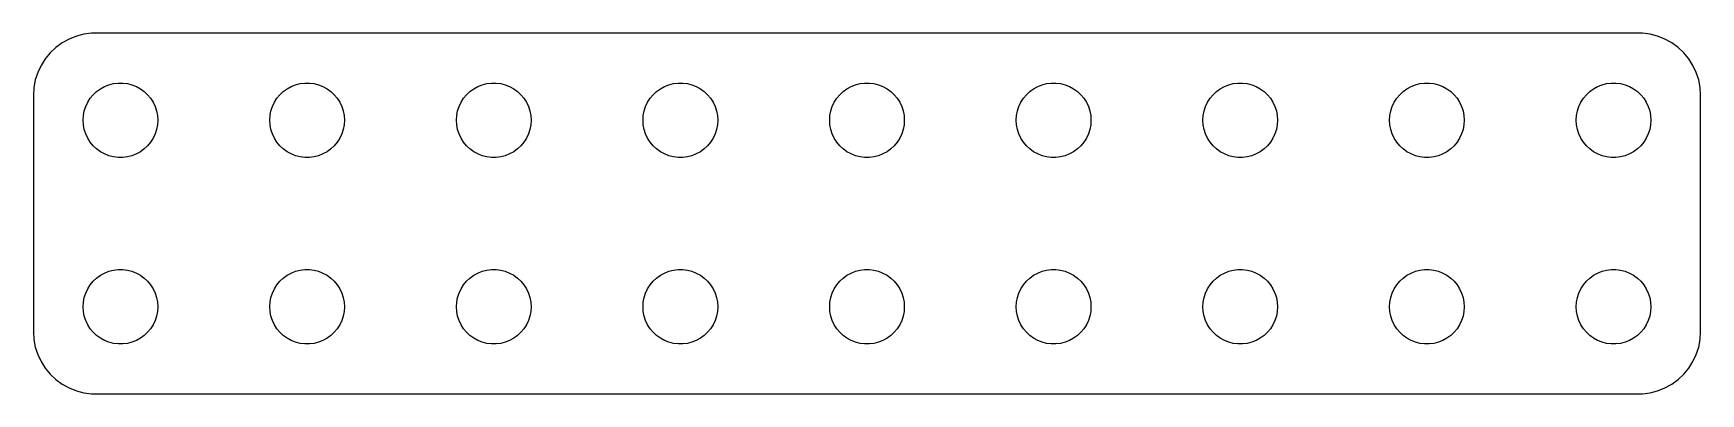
# Model space of a CAD drawing. Header units: metres. Extents: x -67 to 67, y -14 to 14.
import ezdxf

# ---------------------------------------------------------------- set-up
doc = ezdxf.new("R2010")
doc.units = ezdxf.units.M

msp = doc.modelspace()

# ---------------------------------------------------------------- linework, layer by layer
for p, q in [((-64.6791, 13.7216), (-65.1871, 13.3526)), ((-64.1289, 14.0241), (-64.6791, 13.7216)), ((-63.5451, 14.2553), (-64.1289, 14.0241)), ((-62.9369, 14.4114), (-63.5451, 14.2553)), ((-62.3139, 14.4901), (-62.9369, 14.4114)), ((62.3139, 14.4901), (-62.3139, 14.4901)), ((62.9369, 14.4114), (62.3139, 14.4901)), ((63.5451, 14.2553), (62.9369, 14.4114)), ((64.1289, 14.0241), (63.5451, 14.2553)), ((64.6791, 13.7216), (64.1289, 14.0241)), ((65.1871, 13.3526), (64.6791, 13.7216)), ((-66.0451, 12.4389), (-66.3815, 11.9088)), ((-65.6448, 12.9227), (-66.0451, 12.4389)), ((-65.1871, 13.3526), (-65.6448, 12.9227)), ((65.6448, 12.9227), (65.1871, 13.3526)), ((66.0451, 12.4389), (65.6448, 12.9227)), ((66.3815, 11.9088), (66.0451, 12.4389)), ((-66.8429, 10.7434), (-66.9606, 10.1267)), ((-66.6489, 11.3406), (-66.8429, 10.7434)), ((-66.3815, 11.9088), (-66.6489, 11.3406)), ((66.6489, 11.3406), (66.3815, 11.9088)), ((66.8429, 10.7434), (66.6489, 11.3406)), ((66.9606, 10.1267), (66.8429, 10.7434)), ((-66.9606, 10.1267), (-67, 9.5)), ((-67, 9.5), (-67, -9.5)), ((-62.427, 9.26335), (-62.1869, 9.55363)), ((-62.1869, 9.55363), (-61.9123, 9.81154)), ((-61.9123, 9.81154), (-61.6075, 10.033)), ((-61.6075, 10.033), (-61.2773, 10.2145)), ((-61.2773, 10.2145), (-60.927, 10.3532)), ((-60.927, 10.3532), (-60.5621, 10.4469)), ((-60.5621, 10.4469), (-60.1884, 10.4941)), ((-60.1884, 10.4941), (-59.8116, 10.4941)), ((-59.8116, 10.4941), (-59.4379, 10.4469)), ((-59.4379, 10.4469), (-59.0729, 10.3532)), ((-59.0729, 10.3532), (-58.7227, 10.2145)), ((-58.7227, 10.2145), (-58.3925, 10.033)), ((-58.3925, 10.033), (-58.0877, 9.81154)), ((-58.0877, 9.81154), (-57.8131, 9.55363)), ((-57.8131, 9.55363), (-57.5729, 9.26335)), ((-47.427, 9.26335), (-47.1869, 9.55363)), ((-47.1869, 9.55363), (-46.9123, 9.81154)), ((-46.9123, 9.81154), (-46.6075, 10.033)), ((-46.6075, 10.033), (-46.2773, 10.2145)), ((-46.2773, 10.2145), (-45.927, 10.3532)), ((-45.927, 10.3532), (-45.5621, 10.4469)), ((-45.5621, 10.4469), (-45.1884, 10.4941)), ((-45.1884, 10.4941), (-44.8116, 10.4941)), ((-44.8116, 10.4941), (-44.4379, 10.4469)), ((-44.4379, 10.4469), (-44.0729, 10.3532)), ((-44.0729, 10.3532), (-43.7227, 10.2145)), ((-43.7227, 10.2145), (-43.3925, 10.033)), ((-43.3925, 10.033), (-43.0877, 9.81154)), ((-43.0877, 9.81154), (-42.8131, 9.55363)), ((-42.8131, 9.55363), (-42.5729, 9.26335)), ((-32.427, 9.26335), (-32.1869, 9.55363)), ((-32.1869, 9.55363), (-31.9123, 9.81154)), ((-31.9123, 9.81154), (-31.6075, 10.033)), ((-31.6075, 10.033), (-31.2773, 10.2145)), ((-31.2773, 10.2145), (-30.927, 10.3532)), ((-30.927, 10.3532), (-30.5621, 10.4469)), ((-30.5621, 10.4469), (-30.1884, 10.4941)), ((-30.1884, 10.4941), (-29.8116, 10.4941)), ((-29.8116, 10.4941), (-29.4379, 10.4469)), ((-29.4379, 10.4469), (-29.0729, 10.3532)), ((-29.0729, 10.3532), (-28.7227, 10.2145)), ((-28.7227, 10.2145), (-28.3925, 10.033)), ((-28.3925, 10.033), (-28.0877, 9.81154)), ((-28.0877, 9.81154), (-27.8131, 9.55363)), ((-27.8131, 9.55363), (-27.5729, 9.26335)), ((-17.427, 9.26335), (-17.1869, 9.55363)), ((-17.1869, 9.55363), (-16.9123, 9.81154)), ((-16.9123, 9.81154), (-16.6075, 10.033)), ((-16.6075, 10.033), (-16.2773, 10.2145)), ((-16.2773, 10.2145), (-15.927, 10.3532)), ((-15.927, 10.3532), (-15.5621, 10.4469)), ((-15.5621, 10.4469), (-15.1884, 10.4941)), ((-15.1884, 10.4941), (-14.8116, 10.4941)), ((-14.8116, 10.4941), (-14.4379, 10.4469)), ((-14.4379, 10.4469), (-14.0729, 10.3532)), ((-14.0729, 10.3532), (-13.7227, 10.2145)), ((-13.7227, 10.2145), (-13.3925, 10.033)), ((-13.3925, 10.033), (-13.0877, 9.81154)), ((-13.0877, 9.81154), (-12.8131, 9.55363)), ((-12.8131, 9.55363), (-12.5729, 9.26335)), ((-2.42705, 9.26335), (-2.1869, 9.55363)), ((-2.1869, 9.55363), (-1.91226, 9.81154)), ((-1.91226, 9.81154), (-1.60747, 10.033)), ((-1.60747, 10.033), (-1.27733, 10.2145)), ((-1.27733, 10.2145), (-0.92705, 10.3532)), ((-0.92705, 10.3532), (-0.56213, 10.4469)), ((-0.56213, 10.4469), (-0.18837, 10.4941)), ((-0.18837, 10.4941), (0.18837, 10.4941)), ((0.18837, 10.4941), (0.56213, 10.4469)), ((0.56213, 10.4469), (0.92705, 10.3532)), ((0.92705, 10.3532), (1.27733, 10.2145)), ((1.27733, 10.2145), (1.60747, 10.033)), ((1.60747, 10.033), (1.91226, 9.81154)), ((1.91226, 9.81154), (2.1869, 9.55363)), ((2.1869, 9.55363), (2.42705, 9.26335)), ((12.5729, 9.26335), (12.8131, 9.55363)), ((12.8131, 9.55363), (13.0877, 9.81154)), ((13.0877, 9.81154), (13.3925, 10.033)), ((13.3925, 10.033), (13.7227, 10.2145)), ((13.7227, 10.2145), (14.0729, 10.3532)), ((14.0729, 10.3532), (14.4379, 10.4469)), ((14.4379, 10.4469), (14.8116, 10.4941)), ((14.8116, 10.4941), (15.1884, 10.4941)), ((15.1884, 10.4941), (15.5621, 10.4469)), ((15.5621, 10.4469), (15.927, 10.3532)), ((15.927, 10.3532), (16.2773, 10.2145)), ((16.2773, 10.2145), (16.6075, 10.033)), ((16.6075, 10.033), (16.9123, 9.81154)), ((16.9123, 9.81154), (17.1869, 9.55363)), ((17.1869, 9.55363), (17.427, 9.26335)), ((27.5729, 9.26335), (27.8131, 9.55363)), ((27.8131, 9.55363), (28.0877, 9.81154)), ((28.0877, 9.81154), (28.3925, 10.033)), ((28.3925, 10.033), (28.7227, 10.2145)), ((28.7227, 10.2145), (29.0729, 10.3532)), ((29.0729, 10.3532), (29.4379, 10.4469)), ((29.4379, 10.4469), (29.8116, 10.4941)), ((29.8116, 10.4941), (30.1884, 10.4941)), ((30.1884, 10.4941), (30.5621, 10.4469)), ((30.5621, 10.4469), (30.927, 10.3532)), ((30.927, 10.3532), (31.2773, 10.2145)), ((31.2773, 10.2145), (31.6075, 10.033)), ((31.6075, 10.033), (31.9123, 9.81154)), ((31.9123, 9.81154), (32.1869, 9.55363)), ((32.1869, 9.55363), (32.427, 9.26335)), ((42.5729, 9.26335), (42.8131, 9.55363)), ((42.8131, 9.55363), (43.0877, 9.81154)), ((43.0877, 9.81154), (43.3925, 10.033)), ((43.3925, 10.033), (43.7227, 10.2145)), ((43.7227, 10.2145), (44.0729, 10.3532)), ((44.0729, 10.3532), (44.4379, 10.4469)), ((44.4379, 10.4469), (44.8116, 10.4941)), ((44.8116, 10.4941), (45.1884, 10.4941)), ((45.1884, 10.4941), (45.5621, 10.4469)), ((45.5621, 10.4469), (45.927, 10.3532)), ((45.927, 10.3532), (46.2773, 10.2145)), ((46.2773, 10.2145), (46.6075, 10.033)), ((46.6075, 10.033), (46.9123, 9.81154)), ((46.9123, 9.81154), (47.1869, 9.55363)), ((47.1869, 9.55363), (47.427, 9.26335)), ((57.5729, 9.26335), (57.8131, 9.55363)), ((57.8131, 9.55363), (58.0877, 9.81154)), ((58.0877, 9.81154), (58.3925, 10.033)), ((58.3925, 10.033), (58.7227, 10.2145)), ((58.7227, 10.2145), (59.0729, 10.3532)), ((59.0729, 10.3532), (59.4379, 10.4469)), ((59.4379, 10.4469), (59.8116, 10.4941)), ((59.8116, 10.4941), (60.1884, 10.4941)), ((60.1884, 10.4941), (60.5621, 10.4469)), ((60.5621, 10.4469), (60.927, 10.3532)), ((60.927, 10.3532), (61.2773, 10.2145)), ((61.2773, 10.2145), (61.6075, 10.033)), ((61.6075, 10.033), (61.9123, 9.81154)), ((61.9123, 9.81154), (62.1869, 9.55363)), ((62.1869, 9.55363), (62.427, 9.26335)), ((67, 9.5), (66.9606, 10.1267)), ((67, -9.5), (67, 9.5)), ((-62.9763, 7.87599), (-62.9057, 8.24606)), ((-62.9057, 8.24606), (-62.7893, 8.60437)), ((-62.7893, 8.60437), (-62.6289, 8.94525)), ((-62.6289, 8.94525), (-62.427, 9.26335)), ((-57.5729, 9.26335), (-57.3711, 8.94525)), ((-57.3711, 8.94525), (-57.2107, 8.60437)), ((-57.2107, 8.60437), (-57.0942, 8.24606)), ((-57.0942, 8.24606), (-57.0237, 7.87599)), ((-47.9763, 7.87599), (-47.9057, 8.24606)), ((-47.9057, 8.24606), (-47.7893, 8.60437)), ((-47.7893, 8.60437), (-47.6289, 8.94525)), ((-47.6289, 8.94525), (-47.427, 9.26335)), ((-42.5729, 9.26335), (-42.3711, 8.94525)), ((-42.3711, 8.94525), (-42.2107, 8.60437)), ((-42.2107, 8.60437), (-42.0942, 8.24606)), ((-42.0942, 8.24606), (-42.0237, 7.87599)), ((-32.9763, 7.87599), (-32.9057, 8.24606)), ((-32.9057, 8.24606), (-32.7893, 8.60437)), ((-32.7893, 8.60437), (-32.6289, 8.94525)), ((-32.6289, 8.94525), (-32.427, 9.26335)), ((-27.5729, 9.26335), (-27.3711, 8.94525)), ((-27.3711, 8.94525), (-27.2107, 8.60437)), ((-27.2107, 8.60437), (-27.0942, 8.24606)), ((-27.0942, 8.24606), (-27.0237, 7.87599)), ((-17.9763, 7.87599), (-17.9057, 8.24606)), ((-17.9057, 8.24606), (-17.7893, 8.60437)), ((-17.7893, 8.60437), (-17.6289, 8.94525)), ((-17.6289, 8.94525), (-17.427, 9.26335)), ((-12.5729, 9.26335), (-12.3711, 8.94525)), ((-12.3711, 8.94525), (-12.2107, 8.60437)), ((-12.2107, 8.60437), (-12.0942, 8.24606)), ((-12.0942, 8.24606), (-12.0237, 7.87599)), ((-2.97633, 7.87599), (-2.90575, 8.24606)), ((-2.90575, 8.24606), (-2.78932, 8.60437)), ((-2.78932, 8.60437), (-2.62891, 8.94525)), ((-2.62891, 8.94525), (-2.42705, 9.26335)), ((2.42705, 9.26335), (2.62891, 8.94525)), ((2.62891, 8.94525), (2.78932, 8.60437)), ((2.78932, 8.60437), (2.90575, 8.24606)), ((2.90575, 8.24606), (2.97633, 7.87599)), ((12.0237, 7.87599), (12.0942, 8.24606)), ((12.0942, 8.24606), (12.2107, 8.60437)), ((12.2107, 8.60437), (12.3711, 8.94525)), ((12.3711, 8.94525), (12.5729, 9.26335)), ((17.427, 9.26335), (17.6289, 8.94525)), ((17.6289, 8.94525), (17.7893, 8.60437)), ((17.7893, 8.60437), (17.9057, 8.24606)), ((17.9057, 8.24606), (17.9763, 7.87599)), ((27.0237, 7.87599), (27.0942, 8.24606)), ((27.0942, 8.24606), (27.2107, 8.60437)), ((27.2107, 8.60437), (27.3711, 8.94525)), ((27.3711, 8.94525), (27.5729, 9.26335)), ((32.427, 9.26335), (32.6289, 8.94525)), ((32.6289, 8.94525), (32.7893, 8.60437)), ((32.7893, 8.60437), (32.9057, 8.24606)), ((32.9057, 8.24606), (32.9763, 7.87599)), ((42.0237, 7.87599), (42.0942, 8.24606)), ((42.0942, 8.24606), (42.2107, 8.60437)), ((42.2107, 8.60437), (42.3711, 8.94525)), ((42.3711, 8.94525), (42.5729, 9.26335)), ((47.427, 9.26335), (47.6289, 8.94525)), ((47.6289, 8.94525), (47.7893, 8.60437)), ((47.7893, 8.60437), (47.9057, 8.24606)), ((47.9057, 8.24606), (47.9763, 7.87599)), ((57.0237, 7.87599), (57.0942, 8.24606)), ((57.0942, 8.24606), (57.2107, 8.60437)), ((57.2107, 8.60437), (57.3711, 8.94525)), ((57.3711, 8.94525), (57.5729, 9.26335)), ((62.427, 9.26335), (62.6289, 8.94525)), ((62.6289, 8.94525), (62.7893, 8.60437)), ((62.7893, 8.60437), (62.9057, 8.24606)), ((62.9057, 8.24606), (62.9763, 7.87599)), ((-63, 7.5), (-62.9763, 7.87599)), ((-62.9763, 7.12399), (-63, 7.5)), ((-62.9057, 6.75392), (-62.9763, 7.12399)), ((-62.7893, 6.39561), (-62.9057, 6.75392)), ((-57.0942, 6.75392), (-57.2107, 6.39561)), ((-57.0237, 7.12399), (-57.0942, 6.75392)), ((-57.0237, 7.87599), (-57, 7.5)), ((-57, 7.5), (-57.0237, 7.12399)), ((-48, 7.5), (-47.9763, 7.87599)), ((-47.9763, 7.12399), (-48, 7.5)), ((-47.9057, 6.75392), (-47.9763, 7.12399)), ((-47.7893, 6.39561), (-47.9057, 6.75392)), ((-42.0942, 6.75392), (-42.2107, 6.39561)), ((-42.0237, 7.12399), (-42.0942, 6.75392)), ((-42.0237, 7.87599), (-42, 7.5)), ((-42, 7.5), (-42.0237, 7.12399)), ((-33, 7.5), (-32.9763, 7.87599)), ((-32.9763, 7.12399), (-33, 7.5)), ((-32.9057, 6.75392), (-32.9763, 7.12399)), ((-32.7893, 6.39561), (-32.9057, 6.75392)), ((-27.0942, 6.75392), (-27.2107, 6.39561)), ((-27.0237, 7.12399), (-27.0942, 6.75392)), ((-27.0237, 7.87599), (-27, 7.5)), ((-27, 7.5), (-27.0237, 7.12399)), ((-18, 7.5), (-17.9763, 7.87599)), ((-17.9763, 7.12399), (-18, 7.5)), ((-17.9057, 6.75392), (-17.9763, 7.12399)), ((-17.7893, 6.39561), (-17.9057, 6.75392)), ((-12.0942, 6.75392), (-12.2107, 6.39561)), ((-12.0237, 7.12399), (-12.0942, 6.75392)), ((-12.0237, 7.87599), (-12, 7.5)), ((-12, 7.5), (-12.0237, 7.12399)), ((-3, 7.5), (-2.97633, 7.87599)), ((-2.97633, 7.12399), (-3, 7.5)), ((-2.90575, 6.75392), (-2.97633, 7.12399)), ((-2.78932, 6.39561), (-2.90575, 6.75392)), ((2.90575, 6.75392), (2.78932, 6.39561)), ((2.97633, 7.12399), (2.90575, 6.75392)), ((2.97633, 7.87599), (3, 7.5)), ((3, 7.5), (2.97633, 7.12399)), ((12, 7.5), (12.0237, 7.87599)), ((12.0237, 7.12399), (12, 7.5)), ((12.0942, 6.75392), (12.0237, 7.12399)), ((12.2107, 6.39561), (12.0942, 6.75392)), ((17.9057, 6.75392), (17.7893, 6.39561)), ((17.9763, 7.12399), (17.9057, 6.75392)), ((17.9763, 7.87599), (18, 7.5)), ((18, 7.5), (17.9763, 7.12399)), ((27, 7.5), (27.0237, 7.87599)), ((27.0237, 7.12399), (27, 7.5)), ((27.0942, 6.75392), (27.0237, 7.12399)), ((27.2107, 6.39561), (27.0942, 6.75392)), ((32.9057, 6.75392), (32.7893, 6.39561)), ((32.9763, 7.12399), (32.9057, 6.75392)), ((32.9763, 7.87599), (33, 7.5)), ((33, 7.5), (32.9763, 7.12399)), ((42, 7.5), (42.0237, 7.87599)), ((42.0237, 7.12399), (42, 7.5)), ((42.0942, 6.75392), (42.0237, 7.12399)), ((42.2107, 6.39561), (42.0942, 6.75392)), ((47.9057, 6.75392), (47.7893, 6.39561)), ((47.9763, 7.12399), (47.9057, 6.75392)), ((47.9763, 7.87599), (48, 7.5)), ((48, 7.5), (47.9763, 7.12399)), ((57, 7.5), (57.0237, 7.87599)), ((57.0237, 7.12399), (57, 7.5)), ((57.0942, 6.75392), (57.0237, 7.12399)), ((57.2107, 6.39561), (57.0942, 6.75392)), ((62.9057, 6.75392), (62.7893, 6.39561)), ((62.9763, 7.12399), (62.9057, 6.75392)), ((62.9763, 7.87599), (63, 7.5)), ((63, 7.5), (62.9763, 7.12399)), ((-62.6289, 6.05473), (-62.7893, 6.39561)), ((-62.427, 5.73663), (-62.6289, 6.05473)), ((-62.1869, 5.44635), (-62.427, 5.73663)), ((-61.9123, 5.18845), (-62.1869, 5.44635)), ((-57.8131, 5.44635), (-58.0877, 5.18845)), ((-57.5729, 5.73663), (-57.8131, 5.44635)), ((-57.3711, 6.05473), (-57.5729, 5.73663)), ((-57.2107, 6.39561), (-57.3711, 6.05473)), ((-47.6289, 6.05473), (-47.7893, 6.39561)), ((-47.427, 5.73663), (-47.6289, 6.05473)), ((-47.1869, 5.44635), (-47.427, 5.73663)), ((-46.9123, 5.18845), (-47.1869, 5.44635)), ((-42.8131, 5.44635), (-43.0877, 5.18845)), ((-42.5729, 5.73663), (-42.8131, 5.44635)), ((-42.3711, 6.05473), (-42.5729, 5.73663)), ((-42.2107, 6.39561), (-42.3711, 6.05473)), ((-32.6289, 6.05473), (-32.7893, 6.39561)), ((-32.427, 5.73663), (-32.6289, 6.05473)), ((-32.1869, 5.44635), (-32.427, 5.73663)), ((-31.9123, 5.18845), (-32.1869, 5.44635)), ((-27.8131, 5.44635), (-28.0877, 5.18845)), ((-27.5729, 5.73663), (-27.8131, 5.44635)), ((-27.3711, 6.05473), (-27.5729, 5.73663)), ((-27.2107, 6.39561), (-27.3711, 6.05473)), ((-17.6289, 6.05473), (-17.7893, 6.39561)), ((-17.427, 5.73663), (-17.6289, 6.05473)), ((-17.1869, 5.44635), (-17.427, 5.73663)), ((-16.9123, 5.18845), (-17.1869, 5.44635)), ((-12.8131, 5.44635), (-13.0877, 5.18845)), ((-12.5729, 5.73663), (-12.8131, 5.44635)), ((-12.3711, 6.05473), (-12.5729, 5.73663)), ((-12.2107, 6.39561), (-12.3711, 6.05473)), ((-2.62891, 6.05473), (-2.78932, 6.39561)), ((-2.42705, 5.73663), (-2.62891, 6.05473)), ((-2.1869, 5.44635), (-2.42705, 5.73663)), ((-1.91226, 5.18845), (-2.1869, 5.44635)), ((2.1869, 5.44635), (1.91226, 5.18845)), ((2.42705, 5.73663), (2.1869, 5.44635)), ((2.62891, 6.05473), (2.42705, 5.73663)), ((2.78932, 6.39561), (2.62891, 6.05473)), ((12.3711, 6.05473), (12.2107, 6.39561)), ((12.5729, 5.73663), (12.3711, 6.05473)), ((12.8131, 5.44635), (12.5729, 5.73663)), ((13.0877, 5.18845), (12.8131, 5.44635)), ((17.1869, 5.44635), (16.9123, 5.18845)), ((17.427, 5.73663), (17.1869, 5.44635)), ((17.6289, 6.05473), (17.427, 5.73663)), ((17.7893, 6.39561), (17.6289, 6.05473)), ((27.3711, 6.05473), (27.2107, 6.39561)), ((27.5729, 5.73663), (27.3711, 6.05473)), ((27.8131, 5.44635), (27.5729, 5.73663)), ((28.0877, 5.18845), (27.8131, 5.44635)), ((32.1869, 5.44635), (31.9123, 5.18845)), ((32.427, 5.73663), (32.1869, 5.44635)), ((32.6289, 6.05473), (32.427, 5.73663)), ((32.7893, 6.39561), (32.6289, 6.05473)), ((42.3711, 6.05473), (42.2107, 6.39561)), ((42.5729, 5.73663), (42.3711, 6.05473)), ((42.8131, 5.44635), (42.5729, 5.73663)), ((43.0877, 5.18845), (42.8131, 5.44635)), ((47.1869, 5.44635), (46.9123, 5.18845)), ((47.427, 5.73663), (47.1869, 5.44635)), ((47.6289, 6.05473), (47.427, 5.73663)), ((47.7893, 6.39561), (47.6289, 6.05473)), ((57.3711, 6.05473), (57.2107, 6.39561)), ((57.5729, 5.73663), (57.3711, 6.05473)), ((57.8131, 5.44635), (57.5729, 5.73663)), ((58.0877, 5.18845), (57.8131, 5.44635)), ((62.1869, 5.44635), (61.9123, 5.18845)), ((62.427, 5.73663), (62.1869, 5.44635)), ((62.6289, 6.05473), (62.427, 5.73663)), ((62.7893, 6.39561), (62.6289, 6.05473)), ((-61.6075, 4.96701), (-61.9123, 5.18845)), ((-61.2773, 4.78551), (-61.6075, 4.96701)), ((-60.927, 4.64682), (-61.2773, 4.78551)), ((-60.5621, 4.55313), (-60.927, 4.64682)), ((-60.1884, 4.50591), (-60.5621, 4.55313)), ((-59.8116, 4.50591), (-60.1884, 4.50591)), ((-59.4379, 4.55313), (-59.8116, 4.50591)), ((-59.0729, 4.64682), (-59.4379, 4.55313)), ((-58.7227, 4.78551), (-59.0729, 4.64682)), ((-58.3925, 4.96701), (-58.7227, 4.78551)), ((-58.0877, 5.18845), (-58.3925, 4.96701)), ((-46.6075, 4.96701), (-46.9123, 5.18845)), ((-46.2773, 4.78551), (-46.6075, 4.96701)), ((-45.927, 4.64682), (-46.2773, 4.78551)), ((-45.5621, 4.55313), (-45.927, 4.64682)), ((-45.1884, 4.50591), (-45.5621, 4.55313)), ((-44.8116, 4.50591), (-45.1884, 4.50591)), ((-44.4379, 4.55313), (-44.8116, 4.50591)), ((-44.0729, 4.64682), (-44.4379, 4.55313)), ((-43.7227, 4.78551), (-44.0729, 4.64682)), ((-43.3925, 4.96701), (-43.7227, 4.78551)), ((-43.0877, 5.18845), (-43.3925, 4.96701)), ((-31.6075, 4.96701), (-31.9123, 5.18845)), ((-31.2773, 4.78551), (-31.6075, 4.96701)), ((-30.927, 4.64682), (-31.2773, 4.78551)), ((-30.5621, 4.55313), (-30.927, 4.64682)), ((-30.1884, 4.50591), (-30.5621, 4.55313)), ((-29.8116, 4.50591), (-30.1884, 4.50591)), ((-29.4379, 4.55313), (-29.8116, 4.50591)), ((-29.0729, 4.64682), (-29.4379, 4.55313)), ((-28.7227, 4.78551), (-29.0729, 4.64682)), ((-28.3925, 4.96701), (-28.7227, 4.78551)), ((-28.0877, 5.18845), (-28.3925, 4.96701)), ((-16.6075, 4.96701), (-16.9123, 5.18845)), ((-16.2773, 4.78551), (-16.6075, 4.96701)), ((-15.927, 4.64682), (-16.2773, 4.78551)), ((-15.5621, 4.55313), (-15.927, 4.64682)), ((-15.1884, 4.50591), (-15.5621, 4.55313)), ((-14.8116, 4.50591), (-15.1884, 4.50591)), ((-14.4379, 4.55313), (-14.8116, 4.50591)), ((-14.0729, 4.64682), (-14.4379, 4.55313)), ((-13.7227, 4.78551), (-14.0729, 4.64682)), ((-13.3925, 4.96701), (-13.7227, 4.78551)), ((-13.0877, 5.18845), (-13.3925, 4.96701)), ((-1.60747, 4.96701), (-1.91226, 5.18845)), ((-1.27733, 4.78551), (-1.60747, 4.96701)), ((-0.92705, 4.64682), (-1.27733, 4.78551)), ((-0.56213, 4.55313), (-0.92705, 4.64682)), ((-0.18837, 4.50591), (-0.56213, 4.55313)), ((0.18837, 4.50591), (-0.18837, 4.50591)), ((0.56213, 4.55313), (0.18837, 4.50591)), ((0.92705, 4.64682), (0.56213, 4.55313)), ((1.27733, 4.78551), (0.92705, 4.64682)), ((1.60747, 4.96701), (1.27733, 4.78551)), ((1.91226, 5.18845), (1.60747, 4.96701)), ((13.3925, 4.96701), (13.0877, 5.18845)), ((13.7227, 4.78551), (13.3925, 4.96701)), ((14.0729, 4.64682), (13.7227, 4.78551)), ((14.4379, 4.55313), (14.0729, 4.64682)), ((14.8116, 4.50591), (14.4379, 4.55313)), ((15.1884, 4.50591), (14.8116, 4.50591)), ((15.5621, 4.55313), (15.1884, 4.50591)), ((15.927, 4.64682), (15.5621, 4.55313)), ((16.2773, 4.78551), (15.927, 4.64682)), ((16.6075, 4.96701), (16.2773, 4.78551)), ((16.9123, 5.18845), (16.6075, 4.96701)), ((28.3925, 4.96701), (28.0877, 5.18845)), ((28.7227, 4.78551), (28.3925, 4.96701)), ((29.0729, 4.64682), (28.7227, 4.78551)), ((29.4379, 4.55313), (29.0729, 4.64682)), ((29.8116, 4.50591), (29.4379, 4.55313)), ((30.1884, 4.50591), (29.8116, 4.50591)), ((30.5621, 4.55313), (30.1884, 4.50591)), ((30.927, 4.64682), (30.5621, 4.55313)), ((31.2773, 4.78551), (30.927, 4.64682)), ((31.6075, 4.96701), (31.2773, 4.78551)), ((31.9123, 5.18845), (31.6075, 4.96701)), ((43.3925, 4.96701), (43.0877, 5.18845)), ((43.7227, 4.78551), (43.3925, 4.96701)), ((44.0729, 4.64682), (43.7227, 4.78551)), ((44.4379, 4.55313), (44.0729, 4.64682)), ((44.8116, 4.50591), (44.4379, 4.55313)), ((45.1884, 4.50591), (44.8116, 4.50591)), ((45.5621, 4.55313), (45.1884, 4.50591)), ((45.927, 4.64682), (45.5621, 4.55313)), ((46.2773, 4.78551), (45.927, 4.64682)), ((46.6075, 4.96701), (46.2773, 4.78551)), ((46.9123, 5.18845), (46.6075, 4.96701)), ((58.3925, 4.96701), (58.0877, 5.18845)), ((58.7227, 4.78551), (58.3925, 4.96701)), ((59.0729, 4.64682), (58.7227, 4.78551)), ((59.4379, 4.55313), (59.0729, 4.64682)), ((59.8116, 4.50591), (59.4379, 4.55313)), ((60.1884, 4.50591), (59.8116, 4.50591)), ((60.5621, 4.55313), (60.1884, 4.50591)), ((60.927, 4.64682), (60.5621, 4.55313)), ((61.2773, 4.78551), (60.927, 4.64682)), ((61.6075, 4.96701), (61.2773, 4.78551)), ((61.9123, 5.18845), (61.6075, 4.96701)), ((-62.1869, -5.44635), (-61.9123, -5.18845)), ((-61.9123, -5.18845), (-61.6075, -4.96701)), ((-61.6075, -4.96701), (-61.2773, -4.78551)), ((-61.2773, -4.78551), (-60.927, -4.64682)), ((-60.927, -4.64682), (-60.5621, -4.55313)), ((-60.5621, -4.55313), (-60.1884, -4.50591)), ((-60.1884, -4.50591), (-59.8116, -4.50591)), ((-59.8116, -4.50591), (-59.4379, -4.55313)), ((-59.4379, -4.55313), (-59.0729, -4.64682)), ((-59.0729, -4.64682), (-58.7227, -4.78551)), ((-58.7227, -4.78551), (-58.3925, -4.96701)), ((-58.3925, -4.96701), (-58.0877, -5.18845)), ((-58.0877, -5.18845), (-57.8131, -5.44635)), ((-47.1869, -5.44635), (-46.9123, -5.18845)), ((-46.9123, -5.18845), (-46.6075, -4.96701)), ((-46.6075, -4.96701), (-46.2773, -4.78551)), ((-46.2773, -4.78551), (-45.927, -4.64682)), ((-45.927, -4.64682), (-45.5621, -4.55313)), ((-45.5621, -4.55313), (-45.1884, -4.50591)), ((-45.1884, -4.50591), (-44.8116, -4.50591)), ((-44.8116, -4.50591), (-44.4379, -4.55313)), ((-44.4379, -4.55313), (-44.0729, -4.64682)), ((-44.0729, -4.64682), (-43.7227, -4.78551)), ((-43.7227, -4.78551), (-43.3925, -4.96701)), ((-43.3925, -4.96701), (-43.0877, -5.18845)), ((-43.0877, -5.18845), (-42.8131, -5.44635)), ((-32.1869, -5.44635), (-31.9123, -5.18845)), ((-31.9123, -5.18845), (-31.6075, -4.96701)), ((-31.6075, -4.96701), (-31.2773, -4.78551)), ((-31.2773, -4.78551), (-30.927, -4.64682)), ((-30.927, -4.64682), (-30.5621, -4.55313)), ((-30.5621, -4.55313), (-30.1884, -4.50591)), ((-30.1884, -4.50591), (-29.8116, -4.50591)), ((-29.8116, -4.50591), (-29.4379, -4.55313)), ((-29.4379, -4.55313), (-29.0729, -4.64682)), ((-29.0729, -4.64682), (-28.7227, -4.78551)), ((-28.7227, -4.78551), (-28.3925, -4.96701)), ((-28.3925, -4.96701), (-28.0877, -5.18845)), ((-28.0877, -5.18845), (-27.8131, -5.44635)), ((-17.1869, -5.44635), (-16.9123, -5.18845)), ((-16.9123, -5.18845), (-16.6075, -4.96701)), ((-16.6075, -4.96701), (-16.2773, -4.78551)), ((-16.2773, -4.78551), (-15.927, -4.64682)), ((-15.927, -4.64682), (-15.5621, -4.55313)), ((-15.5621, -4.55313), (-15.1884, -4.50591)), ((-15.1884, -4.50591), (-14.8116, -4.50591)), ((-14.8116, -4.50591), (-14.4379, -4.55313)), ((-14.4379, -4.55313), (-14.0729, -4.64682)), ((-14.0729, -4.64682), (-13.7227, -4.78551)), ((-13.7227, -4.78551), (-13.3925, -4.96701)), ((-13.3925, -4.96701), (-13.0877, -5.18845)), ((-13.0877, -5.18845), (-12.8131, -5.44635)), ((-2.1869, -5.44635), (-1.91226, -5.18845)), ((-1.91226, -5.18845), (-1.60747, -4.96701)), ((-1.60747, -4.96701), (-1.27733, -4.78551)), ((-1.27733, -4.78551), (-0.92705, -4.64682)), ((-0.92705, -4.64682), (-0.56213, -4.55313)), ((-0.56213, -4.55313), (-0.18837, -4.50591)), ((-0.18837, -4.50591), (0.18837, -4.50591)), ((0.18837, -4.50591), (0.56213, -4.55313)), ((0.56213, -4.55313), (0.92705, -4.64682)), ((0.92705, -4.64682), (1.27733, -4.78551)), ((1.27733, -4.78551), (1.60747, -4.96701)), ((1.60747, -4.96701), (1.91226, -5.18845)), ((1.91226, -5.18845), (2.1869, -5.44635)), ((12.8131, -5.44635), (13.0877, -5.18845)), ((13.0877, -5.18845), (13.3925, -4.96701)), ((13.3925, -4.96701), (13.7227, -4.78551)), ((13.7227, -4.78551), (14.0729, -4.64682)), ((14.0729, -4.64682), (14.4379, -4.55313)), ((14.4379, -4.55313), (14.8116, -4.50591)), ((14.8116, -4.50591), (15.1884, -4.50591)), ((15.1884, -4.50591), (15.5621, -4.55313)), ((15.5621, -4.55313), (15.927, -4.64682)), ((15.927, -4.64682), (16.2773, -4.78551)), ((16.2773, -4.78551), (16.6075, -4.96701)), ((16.6075, -4.96701), (16.9123, -5.18845)), ((16.9123, -5.18845), (17.1869, -5.44635)), ((27.8131, -5.44635), (28.0877, -5.18845)), ((28.0877, -5.18845), (28.3925, -4.96701)), ((28.3925, -4.96701), (28.7227, -4.78551)), ((28.7227, -4.78551), (29.0729, -4.64682)), ((29.0729, -4.64682), (29.4379, -4.55313)), ((29.4379, -4.55313), (29.8116, -4.50591)), ((29.8116, -4.50591), (30.1884, -4.50591)), ((30.1884, -4.50591), (30.5621, -4.55313)), ((30.5621, -4.55313), (30.927, -4.64682)), ((30.927, -4.64682), (31.2773, -4.78551)), ((31.2773, -4.78551), (31.6075, -4.96701)), ((31.6075, -4.96701), (31.9123, -5.18845)), ((31.9123, -5.18845), (32.1869, -5.44635)), ((42.8131, -5.44635), (43.0877, -5.18845)), ((43.0877, -5.18845), (43.3925, -4.96701)), ((43.3925, -4.96701), (43.7227, -4.78551)), ((43.7227, -4.78551), (44.0729, -4.64682)), ((44.0729, -4.64682), (44.4379, -4.55313)), ((44.4379, -4.55313), (44.8116, -4.50591)), ((44.8116, -4.50591), (45.1884, -4.50591)), ((45.1884, -4.50591), (45.5621, -4.55313)), ((45.5621, -4.55313), (45.927, -4.64682)), ((45.927, -4.64682), (46.2773, -4.78551)), ((46.2773, -4.78551), (46.6075, -4.96701)), ((46.6075, -4.96701), (46.9123, -5.18845)), ((46.9123, -5.18845), (47.1869, -5.44635)), ((57.8131, -5.44635), (58.0877, -5.18845)), ((58.0877, -5.18845), (58.3925, -4.96701)), ((58.3925, -4.96701), (58.7227, -4.78551)), ((58.7227, -4.78551), (59.0729, -4.64682)), ((59.0729, -4.64682), (59.4379, -4.55313)), ((59.4379, -4.55313), (59.8116, -4.50591)), ((59.8116, -4.50591), (60.1884, -4.50591)), ((60.1884, -4.50591), (60.5621, -4.55313)), ((60.5621, -4.55313), (60.927, -4.64682)), ((60.927, -4.64682), (61.2773, -4.78551)), ((61.2773, -4.78551), (61.6075, -4.96701)), ((61.6075, -4.96701), (61.9123, -5.18845)), ((61.9123, -5.18845), (62.1869, -5.44635)), ((-62.9057, -6.75392), (-62.7893, -6.39561)), ((-62.7893, -6.39561), (-62.6289, -6.05473)), ((-62.6289, -6.05473), (-62.427, -5.73663)), ((-62.427, -5.73663), (-62.1869, -5.44635)), ((-57.8131, -5.44635), (-57.5729, -5.73663)), ((-57.5729, -5.73663), (-57.3711, -6.05473)), ((-57.3711, -6.05473), (-57.2107, -6.39561)), ((-57.2107, -6.39561), (-57.0942, -6.75392)), ((-47.9057, -6.75392), (-47.7893, -6.39561)), ((-47.7893, -6.39561), (-47.6289, -6.05473)), ((-47.6289, -6.05473), (-47.427, -5.73663)), ((-47.427, -5.73663), (-47.1869, -5.44635)), ((-42.8131, -5.44635), (-42.5729, -5.73663)), ((-42.5729, -5.73663), (-42.3711, -6.05473)), ((-42.3711, -6.05473), (-42.2107, -6.39561)), ((-42.2107, -6.39561), (-42.0942, -6.75392)), ((-32.9057, -6.75392), (-32.7893, -6.39561)), ((-32.7893, -6.39561), (-32.6289, -6.05473)), ((-32.6289, -6.05473), (-32.427, -5.73663)), ((-32.427, -5.73663), (-32.1869, -5.44635)), ((-27.8131, -5.44635), (-27.5729, -5.73663)), ((-27.5729, -5.73663), (-27.3711, -6.05473)), ((-27.3711, -6.05473), (-27.2107, -6.39561)), ((-27.2107, -6.39561), (-27.0942, -6.75392)), ((-17.9057, -6.75392), (-17.7893, -6.39561)), ((-17.7893, -6.39561), (-17.6289, -6.05473)), ((-17.6289, -6.05473), (-17.427, -5.73663)), ((-17.427, -5.73663), (-17.1869, -5.44635)), ((-12.8131, -5.44635), (-12.5729, -5.73663)), ((-12.5729, -5.73663), (-12.3711, -6.05473)), ((-12.3711, -6.05473), (-12.2107, -6.39561)), ((-12.2107, -6.39561), (-12.0942, -6.75392)), ((-2.90575, -6.75392), (-2.78932, -6.39561)), ((-2.78932, -6.39561), (-2.62891, -6.05473)), ((-2.62891, -6.05473), (-2.42705, -5.73663)), ((-2.42705, -5.73663), (-2.1869, -5.44635)), ((2.1869, -5.44635), (2.42705, -5.73663)), ((2.42705, -5.73663), (2.62891, -6.05473)), ((2.62891, -6.05473), (2.78932, -6.39561)), ((2.78932, -6.39561), (2.90575, -6.75392)), ((12.0942, -6.75392), (12.2107, -6.39561)), ((12.2107, -6.39561), (12.3711, -6.05473)), ((12.3711, -6.05473), (12.5729, -5.73663)), ((12.5729, -5.73663), (12.8131, -5.44635)), ((17.1869, -5.44635), (17.427, -5.73663)), ((17.427, -5.73663), (17.6289, -6.05473)), ((17.6289, -6.05473), (17.7893, -6.39561)), ((17.7893, -6.39561), (17.9057, -6.75392)), ((27.0942, -6.75392), (27.2107, -6.39561)), ((27.2107, -6.39561), (27.3711, -6.05473)), ((27.3711, -6.05473), (27.5729, -5.73663)), ((27.5729, -5.73663), (27.8131, -5.44635)), ((32.1869, -5.44635), (32.427, -5.73663)), ((32.427, -5.73663), (32.6289, -6.05473)), ((32.6289, -6.05473), (32.7893, -6.39561)), ((32.7893, -6.39561), (32.9057, -6.75392)), ((42.0942, -6.75392), (42.2107, -6.39561)), ((42.2107, -6.39561), (42.3711, -6.05473)), ((42.3711, -6.05473), (42.5729, -5.73663)), ((42.5729, -5.73663), (42.8131, -5.44635)), ((47.1869, -5.44635), (47.427, -5.73663)), ((47.427, -5.73663), (47.6289, -6.05473)), ((47.6289, -6.05473), (47.7893, -6.39561)), ((47.7893, -6.39561), (47.9057, -6.75392)), ((57.0942, -6.75392), (57.2107, -6.39561)), ((57.2107, -6.39561), (57.3711, -6.05473)), ((57.3711, -6.05473), (57.5729, -5.73663)), ((57.5729, -5.73663), (57.8131, -5.44635)), ((62.1869, -5.44635), (62.427, -5.73663)), ((62.427, -5.73663), (62.6289, -6.05473)), ((62.6289, -6.05473), (62.7893, -6.39561)), ((62.7893, -6.39561), (62.9057, -6.75392)), ((-63, -7.5), (-62.9763, -7.12399)), ((-62.9763, -7.87599), (-63, -7.5)), ((-62.9763, -7.12399), (-62.9057, -6.75392)), ((-62.9057, -8.24606), (-62.9763, -7.87599)), ((-57.0942, -6.75392), (-57.0237, -7.12399)), ((-57.0237, -7.87599), (-57.0942, -8.24606)), ((-57.0237, -7.12399), (-57, -7.5)), ((-57, -7.5), (-57.0237, -7.87599)), ((-48, -7.5), (-47.9763, -7.12399)), ((-47.9763, -7.87599), (-48, -7.5)), ((-47.9763, -7.12399), (-47.9057, -6.75392)), ((-47.9057, -8.24606), (-47.9763, -7.87599)), ((-42.0942, -6.75392), (-42.0237, -7.12399)), ((-42.0237, -7.87599), (-42.0942, -8.24606)), ((-42.0237, -7.12399), (-42, -7.5)), ((-42, -7.5), (-42.0237, -7.87599)), ((-33, -7.5), (-32.9763, -7.12399)), ((-32.9763, -7.87599), (-33, -7.5)), ((-32.9763, -7.12399), (-32.9057, -6.75392)), ((-32.9057, -8.24606), (-32.9763, -7.87599)), ((-27.0942, -6.75392), (-27.0237, -7.12399)), ((-27.0237, -7.87599), (-27.0942, -8.24606)), ((-27.0237, -7.12399), (-27, -7.5)), ((-27, -7.5), (-27.0237, -7.87599)), ((-18, -7.5), (-17.9763, -7.12399)), ((-17.9763, -7.87599), (-18, -7.5)), ((-17.9763, -7.12399), (-17.9057, -6.75392)), ((-17.9057, -8.24606), (-17.9763, -7.87599)), ((-12.0942, -6.75392), (-12.0237, -7.12399)), ((-12.0237, -7.87599), (-12.0942, -8.24606)), ((-12.0237, -7.12399), (-12, -7.5)), ((-12, -7.5), (-12.0237, -7.87599)), ((-3, -7.5), (-2.97633, -7.12399)), ((-2.97633, -7.87599), (-3, -7.5)), ((-2.97633, -7.12399), (-2.90575, -6.75392)), ((-2.90575, -8.24606), (-2.97633, -7.87599)), ((2.90575, -6.75392), (2.97633, -7.12399)), ((2.97633, -7.87599), (2.90575, -8.24606)), ((2.97633, -7.12399), (3, -7.5)), ((3, -7.5), (2.97633, -7.87599)), ((12, -7.5), (12.0237, -7.12399)), ((12.0237, -7.87599), (12, -7.5)), ((12.0237, -7.12399), (12.0942, -6.75392)), ((12.0942, -8.24606), (12.0237, -7.87599)), ((17.9057, -6.75392), (17.9763, -7.12399)), ((17.9763, -7.87599), (17.9057, -8.24606)), ((17.9763, -7.12399), (18, -7.5)), ((18, -7.5), (17.9763, -7.87599)), ((27, -7.5), (27.0237, -7.12399)), ((27.0237, -7.87599), (27, -7.5)), ((27.0237, -7.12399), (27.0942, -6.75392)), ((27.0942, -8.24606), (27.0237, -7.87599)), ((32.9057, -6.75392), (32.9763, -7.12399)), ((32.9763, -7.87599), (32.9057, -8.24606)), ((32.9763, -7.12399), (33, -7.5)), ((33, -7.5), (32.9763, -7.87599)), ((42, -7.5), (42.0237, -7.12399)), ((42.0237, -7.87599), (42, -7.5)), ((42.0237, -7.12399), (42.0942, -6.75392)), ((42.0942, -8.24606), (42.0237, -7.87599)), ((47.9057, -6.75392), (47.9763, -7.12399)), ((47.9763, -7.87599), (47.9057, -8.24606)), ((47.9763, -7.12399), (48, -7.5)), ((48, -7.5), (47.9763, -7.87599)), ((57, -7.5), (57.0237, -7.12399)), ((57.0237, -7.87599), (57, -7.5)), ((57.0237, -7.12399), (57.0942, -6.75392)), ((57.0942, -8.24606), (57.0237, -7.87599)), ((62.9057, -6.75392), (62.9763, -7.12399)), ((62.9763, -7.87599), (62.9057, -8.24606)), ((62.9763, -7.12399), (63, -7.5)), ((63, -7.5), (62.9763, -7.87599)), ((-62.7893, -8.60437), (-62.9057, -8.24606)), ((-62.6289, -8.94525), (-62.7893, -8.60437)), ((-62.427, -9.26335), (-62.6289, -8.94525)), ((-62.1869, -9.55363), (-62.427, -9.26335)), ((-57.5729, -9.26335), (-57.8131, -9.55363)), ((-57.3711, -8.94525), (-57.5729, -9.26335)), ((-57.2107, -8.60437), (-57.3711, -8.94525)), ((-57.0942, -8.24606), (-57.2107, -8.60437)), ((-47.7893, -8.60437), (-47.9057, -8.24606)), ((-47.6289, -8.94525), (-47.7893, -8.60437)), ((-47.427, -9.26335), (-47.6289, -8.94525)), ((-47.1869, -9.55363), (-47.427, -9.26335)), ((-42.5729, -9.26335), (-42.8131, -9.55363)), ((-42.3711, -8.94525), (-42.5729, -9.26335)), ((-42.2107, -8.60437), (-42.3711, -8.94525)), ((-42.0942, -8.24606), (-42.2107, -8.60437)), ((-32.7893, -8.60437), (-32.9057, -8.24606)), ((-32.6289, -8.94525), (-32.7893, -8.60437)), ((-32.427, -9.26335), (-32.6289, -8.94525)), ((-32.1869, -9.55363), (-32.427, -9.26335)), ((-27.5729, -9.26335), (-27.8131, -9.55363)), ((-27.3711, -8.94525), (-27.5729, -9.26335)), ((-27.2107, -8.60437), (-27.3711, -8.94525)), ((-27.0942, -8.24606), (-27.2107, -8.60437)), ((-17.7893, -8.60437), (-17.9057, -8.24606)), ((-17.6289, -8.94525), (-17.7893, -8.60437)), ((-17.427, -9.26335), (-17.6289, -8.94525)), ((-17.1869, -9.55363), (-17.427, -9.26335)), ((-12.5729, -9.26335), (-12.8131, -9.55363)), ((-12.3711, -8.94525), (-12.5729, -9.26335)), ((-12.2107, -8.60437), (-12.3711, -8.94525)), ((-12.0942, -8.24606), (-12.2107, -8.60437)), ((-2.78932, -8.60437), (-2.90575, -8.24606)), ((-2.62891, -8.94525), (-2.78932, -8.60437)), ((-2.42705, -9.26335), (-2.62891, -8.94525)), ((-2.1869, -9.55363), (-2.42705, -9.26335)), ((2.42705, -9.26335), (2.1869, -9.55363)), ((2.62891, -8.94525), (2.42705, -9.26335)), ((2.78932, -8.60437), (2.62891, -8.94525)), ((2.90575, -8.24606), (2.78932, -8.60437)), ((12.2107, -8.60437), (12.0942, -8.24606)), ((12.3711, -8.94525), (12.2107, -8.60437)), ((12.5729, -9.26335), (12.3711, -8.94525)), ((12.8131, -9.55363), (12.5729, -9.26335)), ((17.427, -9.26335), (17.1869, -9.55363)), ((17.6289, -8.94525), (17.427, -9.26335)), ((17.7893, -8.60437), (17.6289, -8.94525)), ((17.9057, -8.24606), (17.7893, -8.60437)), ((27.2107, -8.60437), (27.0942, -8.24606)), ((27.3711, -8.94525), (27.2107, -8.60437)), ((27.5729, -9.26335), (27.3711, -8.94525)), ((27.8131, -9.55363), (27.5729, -9.26335)), ((32.427, -9.26335), (32.1869, -9.55363)), ((32.6289, -8.94525), (32.427, -9.26335)), ((32.7893, -8.60437), (32.6289, -8.94525)), ((32.9057, -8.24606), (32.7893, -8.60437)), ((42.2107, -8.60437), (42.0942, -8.24606)), ((42.3711, -8.94525), (42.2107, -8.60437)), ((42.5729, -9.26335), (42.3711, -8.94525)), ((42.8131, -9.55363), (42.5729, -9.26335)), ((47.427, -9.26335), (47.1869, -9.55363)), ((47.6289, -8.94525), (47.427, -9.26335)), ((47.7893, -8.60437), (47.6289, -8.94525)), ((47.9057, -8.24606), (47.7893, -8.60437)), ((57.2107, -8.60437), (57.0942, -8.24606)), ((57.3711, -8.94525), (57.2107, -8.60437)), ((57.5729, -9.26335), (57.3711, -8.94525)), ((57.8131, -9.55363), (57.5729, -9.26335)), ((62.427, -9.26335), (62.1869, -9.55363)), ((62.6289, -8.94525), (62.427, -9.26335)), ((62.7893, -8.60437), (62.6289, -8.94525)), ((62.9057, -8.24606), (62.7893, -8.60437)), ((-67, -9.5), (-66.9606, -10.1267)), ((-66.9606, -10.1267), (-66.8429, -10.7434)), ((-61.9123, -9.81154), (-62.1869, -9.55363)), ((-61.6075, -10.033), (-61.9123, -9.81154)), ((-61.2773, -10.2145), (-61.6075, -10.033)), ((-60.927, -10.3532), (-61.2773, -10.2145)), ((-60.5621, -10.4469), (-60.927, -10.3532)), ((-60.1884, -10.4941), (-60.5621, -10.4469)), ((-59.8116, -10.4941), (-60.1884, -10.4941)), ((-59.4379, -10.4469), (-59.8116, -10.4941)), ((-59.0729, -10.3532), (-59.4379, -10.4469)), ((-58.7227, -10.2145), (-59.0729, -10.3532)), ((-58.3925, -10.033), (-58.7227, -10.2145)), ((-58.0877, -9.81154), (-58.3925, -10.033)), ((-57.8131, -9.55363), (-58.0877, -9.81154)), ((-46.9123, -9.81154), (-47.1869, -9.55363)), ((-46.6075, -10.033), (-46.9123, -9.81154)), ((-46.2773, -10.2145), (-46.6075, -10.033)), ((-45.927, -10.3532), (-46.2773, -10.2145)), ((-45.5621, -10.4469), (-45.927, -10.3532)), ((-45.1884, -10.4941), (-45.5621, -10.4469)), ((-44.8116, -10.4941), (-45.1884, -10.4941)), ((-44.4379, -10.4469), (-44.8116, -10.4941)), ((-44.0729, -10.3532), (-44.4379, -10.4469)), ((-43.7227, -10.2145), (-44.0729, -10.3532)), ((-43.3925, -10.033), (-43.7227, -10.2145)), ((-43.0877, -9.81154), (-43.3925, -10.033)), ((-42.8131, -9.55363), (-43.0877, -9.81154)), ((-31.9123, -9.81154), (-32.1869, -9.55363)), ((-31.6075, -10.033), (-31.9123, -9.81154)), ((-31.2773, -10.2145), (-31.6075, -10.033)), ((-30.927, -10.3532), (-31.2773, -10.2145)), ((-30.5621, -10.4469), (-30.927, -10.3532)), ((-30.1884, -10.4941), (-30.5621, -10.4469)), ((-29.8116, -10.4941), (-30.1884, -10.4941)), ((-29.4379, -10.4469), (-29.8116, -10.4941)), ((-29.0729, -10.3532), (-29.4379, -10.4469)), ((-28.7227, -10.2145), (-29.0729, -10.3532)), ((-28.3925, -10.033), (-28.7227, -10.2145)), ((-28.0877, -9.81154), (-28.3925, -10.033)), ((-27.8131, -9.55363), (-28.0877, -9.81154)), ((-16.9123, -9.81154), (-17.1869, -9.55363)), ((-16.6075, -10.033), (-16.9123, -9.81154)), ((-16.2773, -10.2145), (-16.6075, -10.033)), ((-15.927, -10.3532), (-16.2773, -10.2145)), ((-15.5621, -10.4469), (-15.927, -10.3532)), ((-15.1884, -10.4941), (-15.5621, -10.4469)), ((-14.8116, -10.4941), (-15.1884, -10.4941)), ((-14.4379, -10.4469), (-14.8116, -10.4941)), ((-14.0729, -10.3532), (-14.4379, -10.4469)), ((-13.7227, -10.2145), (-14.0729, -10.3532)), ((-13.3925, -10.033), (-13.7227, -10.2145)), ((-13.0877, -9.81154), (-13.3925, -10.033)), ((-12.8131, -9.55363), (-13.0877, -9.81154)), ((-1.91226, -9.81154), (-2.1869, -9.55363)), ((-1.60747, -10.033), (-1.91226, -9.81154)), ((-1.27733, -10.2145), (-1.60747, -10.033)), ((-0.92705, -10.3532), (-1.27733, -10.2145)), ((-0.56213, -10.4469), (-0.92705, -10.3532)), ((-0.18837, -10.4941), (-0.56213, -10.4469)), ((0.18837, -10.4941), (-0.18837, -10.4941)), ((0.56213, -10.4469), (0.18837, -10.4941)), ((0.92705, -10.3532), (0.56213, -10.4469)), ((1.27733, -10.2145), (0.92705, -10.3532)), ((1.60747, -10.033), (1.27733, -10.2145)), ((1.91226, -9.81154), (1.60747, -10.033)), ((2.1869, -9.55363), (1.91226, -9.81154)), ((13.0877, -9.81154), (12.8131, -9.55363)), ((13.3925, -10.033), (13.0877, -9.81154)), ((13.7227, -10.2145), (13.3925, -10.033)), ((14.0729, -10.3532), (13.7227, -10.2145)), ((14.4379, -10.4469), (14.0729, -10.3532)), ((14.8116, -10.4941), (14.4379, -10.4469)), ((15.1884, -10.4941), (14.8116, -10.4941)), ((15.5621, -10.4469), (15.1884, -10.4941)), ((15.927, -10.3532), (15.5621, -10.4469)), ((16.2773, -10.2145), (15.927, -10.3532)), ((16.6075, -10.033), (16.2773, -10.2145)), ((16.9123, -9.81154), (16.6075, -10.033)), ((17.1869, -9.55363), (16.9123, -9.81154)), ((28.0877, -9.81154), (27.8131, -9.55363)), ((28.3925, -10.033), (28.0877, -9.81154)), ((28.7227, -10.2145), (28.3925, -10.033)), ((29.0729, -10.3532), (28.7227, -10.2145)), ((29.4379, -10.4469), (29.0729, -10.3532)), ((29.8116, -10.4941), (29.4379, -10.4469)), ((30.1884, -10.4941), (29.8116, -10.4941)), ((30.5621, -10.4469), (30.1884, -10.4941)), ((30.927, -10.3532), (30.5621, -10.4469)), ((31.2773, -10.2145), (30.927, -10.3532)), ((31.6075, -10.033), (31.2773, -10.2145)), ((31.9123, -9.81154), (31.6075, -10.033)), ((32.1869, -9.55363), (31.9123, -9.81154)), ((43.0877, -9.81154), (42.8131, -9.55363)), ((43.3925, -10.033), (43.0877, -9.81154)), ((43.7227, -10.2145), (43.3925, -10.033)), ((44.0729, -10.3532), (43.7227, -10.2145)), ((44.4379, -10.4469), (44.0729, -10.3532)), ((44.8116, -10.4941), (44.4379, -10.4469)), ((45.1884, -10.4941), (44.8116, -10.4941)), ((45.5621, -10.4469), (45.1884, -10.4941)), ((45.927, -10.3532), (45.5621, -10.4469)), ((46.2773, -10.2145), (45.927, -10.3532)), ((46.6075, -10.033), (46.2773, -10.2145)), ((46.9123, -9.81154), (46.6075, -10.033)), ((47.1869, -9.55363), (46.9123, -9.81154)), ((58.0877, -9.81154), (57.8131, -9.55363)), ((58.3925, -10.033), (58.0877, -9.81154)), ((58.7227, -10.2145), (58.3925, -10.033)), ((59.0729, -10.3532), (58.7227, -10.2145)), ((59.4379, -10.4469), (59.0729, -10.3532)), ((59.8116, -10.4941), (59.4379, -10.4469)), ((60.1884, -10.4941), (59.8116, -10.4941)), ((60.5621, -10.4469), (60.1884, -10.4941)), ((60.927, -10.3532), (60.5621, -10.4469)), ((61.2773, -10.2145), (60.927, -10.3532)), ((61.6075, -10.033), (61.2773, -10.2145)), ((61.9123, -9.81154), (61.6075, -10.033)), ((62.1869, -9.55363), (61.9123, -9.81154)), ((66.8429, -10.7434), (66.9606, -10.1267)), ((66.9606, -10.1267), (67, -9.5)), ((-66.8429, -10.7434), (-66.6489, -11.3406)), ((-66.6489, -11.3406), (-66.3815, -11.9088)), ((-66.3815, -11.9088), (-66.0451, -12.4389)), ((66.0451, -12.4389), (66.3815, -11.9088)), ((66.3815, -11.9088), (66.6489, -11.3406)), ((66.6489, -11.3406), (66.8429, -10.7434)), ((-66.0451, -12.4389), (-65.6448, -12.9227)), ((-65.6448, -12.9227), (-65.1871, -13.3526)), ((-65.1871, -13.3526), (-64.6791, -13.7216)), ((64.6791, -13.7216), (65.1871, -13.3526)), ((65.1871, -13.3526), (65.6448, -12.9227)), ((65.6448, -12.9227), (66.0451, -12.4389)), ((-64.6791, -13.7216), (-64.1289, -14.0241)), ((-64.1289, -14.0241), (-63.5451, -14.2553)), ((-63.5451, -14.2553), (-62.9369, -14.4114)), ((-62.9369, -14.4114), (-62.3139, -14.4901)), ((-62.3139, -14.4901), (62.3139, -14.4901)), ((62.3139, -14.4901), (62.9369, -14.4114)), ((62.9369, -14.4114), (63.5451, -14.2553)), ((63.5451, -14.2553), (64.1289, -14.0241)), ((64.1289, -14.0241), (64.6791, -13.7216))]:
    msp.add_line(p, q)

doc.saveas('drawing.dxf')
